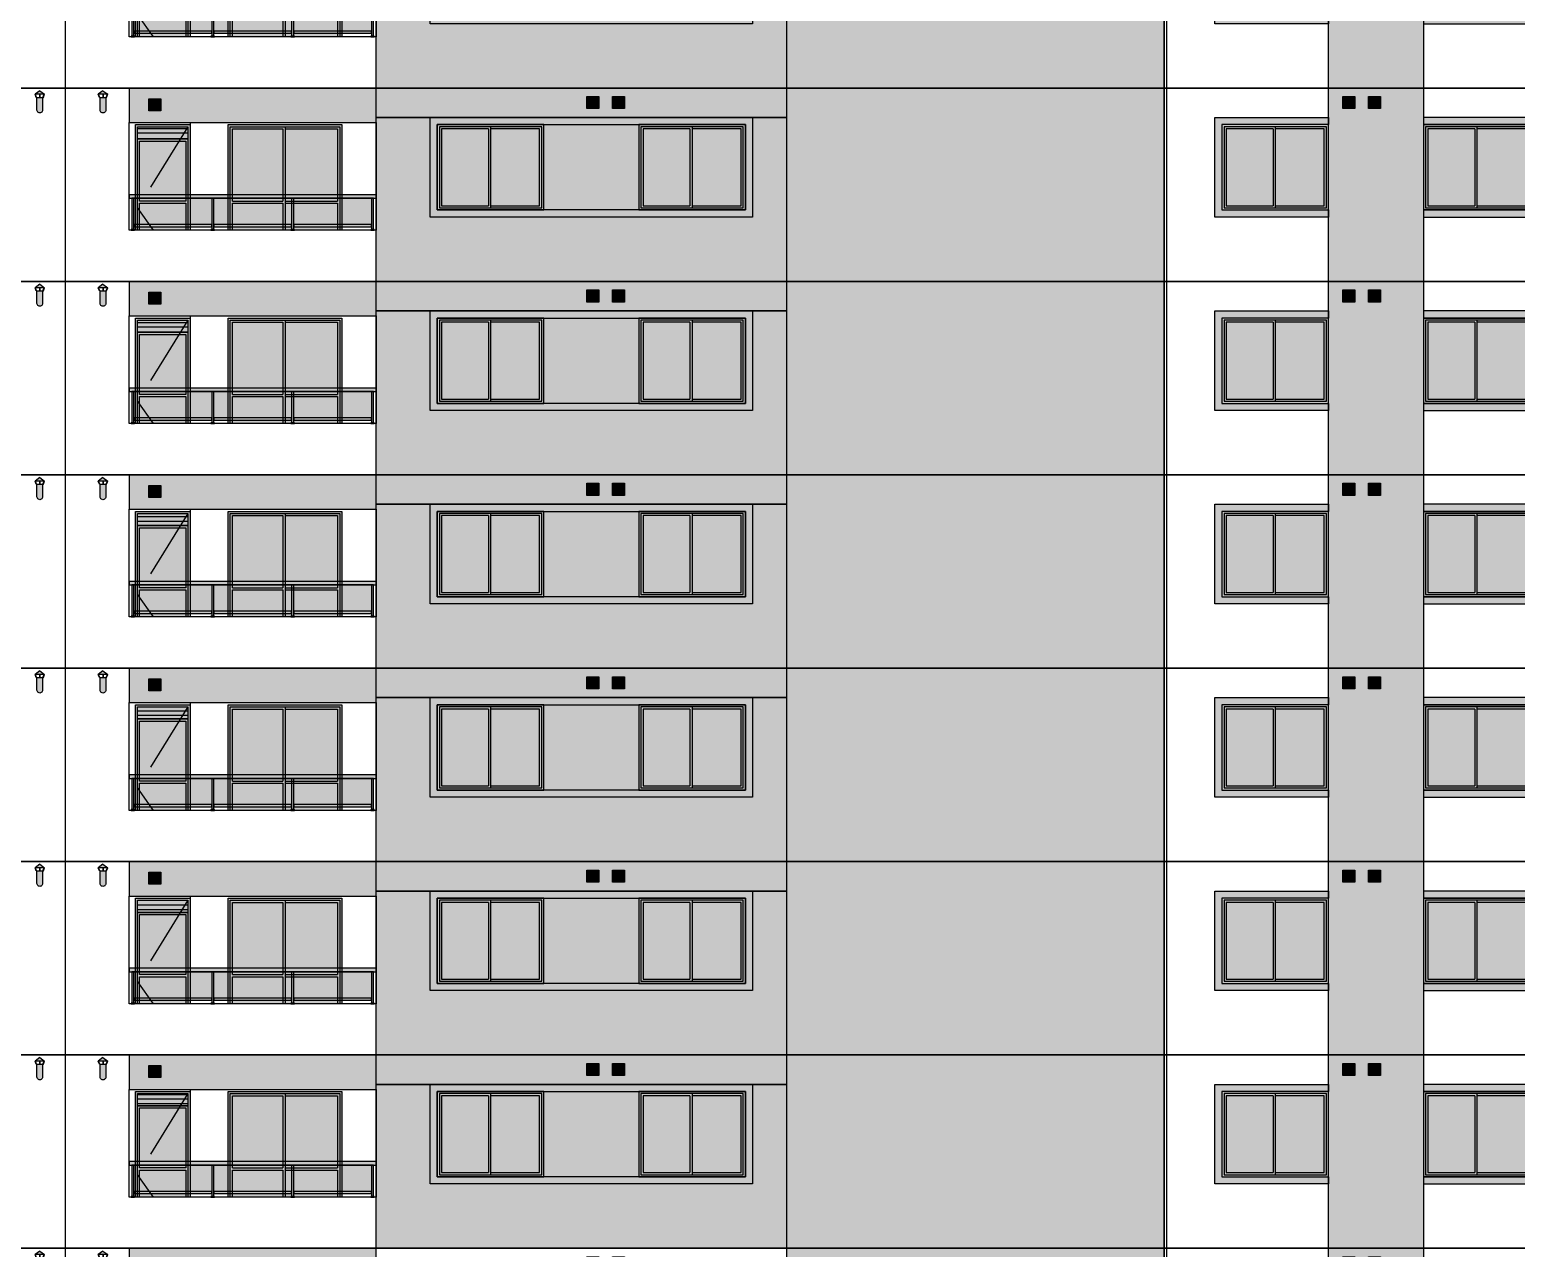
# Model space of a CAD drawing. Header units: metres. Extents: x -9138 to -7768, y 20 to 184.
# Drawn here: x -8591.45 to -8570.55, y 44.46 to 61.6 of the extents above; entities that cross this region are included whole.
import ezdxf
from ezdxf.xclip import XClip

# ---------------------------------------------------------------- set-up
doc = ezdxf.new("R2010")
doc.units = ezdxf.units.M
doc.header["$XCLIPFRAME"] = 0
doc.linetypes.add('CTE ELEV$0$DASHEDX2', pattern=[1.5, 1, -0.5])
for name, color, linetype in [('ARQ-DIM EMBASAM', 2, 'Continuous'), ('CTE ELEV$0$ARQ- FRISO', 7, 'Continuous'), ('CTE ELEV$0$ARQ-AUX', 7, 'Continuous'), ('CTE ELEV$0$ARQ-AUX1', 1, 'Continuous'), ('CTE ELEV$0$ARQ-AUX3', 3, 'Continuous'), ('CTE ELEV$0$ARQ-CAX', 1, 'Continuous'), ('CTE ELEV$0$ARQ-PRJ', 7, 'CTE ELEV$0$DASHEDX2')]:
    doc.layers.add(name, color=color, linetype=linetype)
for name, color, linetype, true_color in [('CTE ELEV$0$COR CASTANHA', 7, 'Continuous', 0x92725d), ('CTE ELEV$0$COR CINZA FECHADO', 7, 'Continuous', 0x56534e), ('CTE ELEV$0$COR PLATINA', 7, 'Continuous', 0xa1a6a3), ('CTE ELEV$0$COR-CAIX', 7, 'Continuous', 0x45494e)]:
    doc.layers.add(name, color=color, linetype=linetype, true_color=true_color)

# ---------------------------------------------------------------- blocks, each defined once
blk = doc.blocks.new('CTE ELEV$0$V P 160x220')
at = {"layer": 'CTE ELEV$0$COR-CAIX'}
h = blk.add_hatch(color=256, dxfattribs=at)
h.dxf.hatch_style = 1
h.paths.add_polyline_path([(0, 2.174999999999999), (1.600000000000001, 2.174999999999999), (1.600000000000001, 0), (0, 0)])
h = blk.add_hatch(color=254, dxfattribs=at)
h.dxf.hatch_style = 1
h.paths.add_polyline_path([(0.7699999999999996, 2.115000000000001), (0.06000000000000233, 2.115000000000001), (0.06000000000000233, 1.1), (0.7699999999999996, 1.1)])
h.paths.add_polyline_path([(1.539999999999999, 2.115000000000001), (0.8000000000000007, 2.115000000000001), (0.8000000000000007, 1.1), (1.539999999999999, 1.1)])
h.paths.add_polyline_path([(1.539999999999999, 1.07), (0.8000000000000007, 1.07), (0.8000000000000007, 0.05999999999999894), (1.539999999999999, 0.05999999999999894)])
h.paths.add_polyline_path([(0.7699999999999996, 1.07), (0.06000000000000227, 1.07), (0.06000000000000227, 0.05999999999999894), (0.7699999999999996, 0.05999999999999894)])
at = {"layer": 'CTE ELEV$0$ARQ-CAX'}
for p, q in [((0.06000000000000227, 1.1), (0.7699999999999996, 1.1)), ((0.06000000000000227, 1.07), (0.7699999999999996, 1.07)), ((0.8000000000000007, 1.1), (1.539999999999999, 1.1)), ((0.8000000000000007, 1.07), (1.539999999999999, 1.07))]:
    blk.add_line(p, q, dxfattribs=at)
for points in [[(0, 2.174999999999999), (1.600000000000001, 2.174999999999999), (1.600000000000001, 0), (0, 0)], [(0.03000000000000114, 2.145), (1.57, 2.145), (1.57, 0.02999999999999936), (0.03000000000000114, 0.02999999999999936)]]:
    blk.add_lwpolyline(points, close=True, dxfattribs=at)
for points in [[(0.06000000000000227, 1.1), (0.06000000000000227, 2.115000000000001), (0.7699999999999996, 2.115000000000001)], [(0.7699999999999996, 2.115000000000001), (0.7699999999999996, 1.1)], [(0.8000000000000007, 2.145), (0.8000000000000007, 0.02999999999999936)], [(0.8000000000000007, 2.115000000000001), (1.539999999999999, 2.115000000000001), (1.539999999999999, 1.1)], [(0.7699999999999996, 0.05999999999999872), (0.06000000000000227, 0.05999999999999872), (0.06000000000000227, 1.07)], [(0.7699999999999996, 1.07), (0.7699999999999996, 0.05999999999999872)], [(1.539999999999999, 1.07), (1.539999999999999, 0.05999999999999872), (0.8000000000000007, 0.05999999999999872)]]:
    blk.add_lwpolyline(points, dxfattribs=at)
blk = doc.blocks.new('CTE ELEV$0$V P 80x220')
at = {"layer": 'CTE ELEV$0$ARQ-CAX'}
h = blk.add_hatch(dxfattribs=at)
h.set_pattern_fill('LINE', scale=0.02)
h.set_pattern_definition([(0, (0.7400407849635293, 2.169163100299187), (0, 0.0635), [])])
h.paths.add_polyline_path([(0.7400407911631108, 2.144949789303585), (0.02999849440722019, 2.144949107169002), (0.02999848566307151, 1.999949036142695), (0.7400407824189621, 1.999949860329835)])
h.paths.add_polyline_path([(0.7100407453911117, 0.1999555789822711), (0.05999299462339636, 0.1999482358424149), (0.05999307376919205, 0.02994369828709864), (0.7100408245369074, 0.02995089937439843)])
at = {"layer": 'CTE ELEV$0$COR-CAIX'}
h = blk.add_hatch(color=256, dxfattribs=at)
h.dxf.hatch_style = 1
h.paths.add_polyline_path([(0.769999870483506, -5.273226992130731e-05), (0.7699998704832787, 2.17494789076183), (0, 2.174949215283748), (0, 0)])
h = blk.add_hatch(color=254, dxfattribs=at)
h.dxf.hatch_style = 1
h.paths.add_polyline_path([(0.710040784963784, 1.944950380256748), (0.154021862521787, 1.944951513194523), (0.6780285646396669, 1.099947808699445), (0.7100407849640114, 1.099947735842511)])
h.paths.add_polyline_path([(0.154021862521787, 1.944951513194523), (0.05999697641482271, 1.944951704778552), (0.05999697641482277, 1.099949215283749), (0.6780285646396669, 1.099947808699445)])
h.paths.add_polyline_path([(0.7100407849640114, 0.9576991504390304), (0.7100407849640114, 1.048325482775265), (0.6966322975776743, 1.069947766359305), (0.05993953487359249, 1.069949215403971), (0.05998606635262183, 0.2299508745778374), (0.1932827310059605, 0.229950911856728)])
h.paths.add_polyline_path([(0.7100407849640114, 0.9576991504390303), (0.1932827310059605, 0.229950911856728), (0.7100407849640114, 0.2299510563777274)], flags=17)
at = {"layer": 'CTE ELEV$0$ARQ-CAX'}
for points in [[(0.769999870483506, -5.273226992130731e-05), (0.7699998704832787, 2.17494789076183), (0, 2.174949215283748), (0, 0)], [(0.7400407849635293, 2.144949539136251), (0.02999848820763873, 2.144949357336332), (0.02999848820763873, 1.97494935733632), (0.7400407849635293, 1.97494953913621)]]:
    blk.add_lwpolyline(points, close=True, dxfattribs=at)
for points in [[(0.7400407849642114, -5.273226992130731e-05), (0.7400407849637567, 1.974948785975349), (0.02999848820763873, 1.97495011049721), (0.02999848820763873, -1.51183053276327e-06)], [(0.7100407849640114, 1.09994789088231), (0.710040784963784, 1.944950380256748), (0.05999697641482271, 1.944951704778552), (0.05999697641482271, 1.099949215283749)], [(0.05993953487359249, 1.069949215403971), (0.05999880462081819, -3.650254399190089e-06)], [(0.7100407849640114, 1.069947735843021), (0.05993953487359249, 1.069949215403971)], [(0.05999697641482271, 1.099949215283749), (0.7100407849640114, 1.099947735842511)], [(0.7100407849640114, -4.910019444537284e-05), (0.7100407849640114, 1.06994789088211)], [(0.7100407849640114, 0.2299510563777272), (0.05998535251274006, 0.2299508745776375)], [(0.05998718681644277, 0.199951817210744), (0.7100407849640114, 0.1999519990106631)], [(0.059996972974659, 0.02995194118949485), (0.7100407849640114, 0.02994632509731332)], [(0, -5.078471625097336e-05), (0.769999870483506, -5.273226992130731e-05)]]:
    blk.add_lwpolyline(points, dxfattribs=at)
at = {"layer": 'CTE ELEV$0$ARQ-PRJ'}
blk.add_lwpolyline([(0.02999848820763873, 2.144949357336332), (0.7400407849639841, 0.9999480268527137), (0.02996351943511399, -5.086099804429978e-05)], dxfattribs=at)
blk = doc.blocks.new('CTE ELEV$0$V J 150x120')
at = {"layer": 'CTE ELEV$0$COR-CAIX'}
h = blk.add_hatch(color=256, dxfattribs=at)
h.dxf.hatch_style = 1
h.paths.add_polyline_path([(1.499999999999773, 1.19999999496485), (0, 1.19999999496485), (0, 0), (1.499999999999773, 0)])
h = blk.add_hatch(color=254, dxfattribs=at)
h.dxf.hatch_style = 1
h.paths.add_polyline_path([(0.7200000000000273, 1.139999994964848), (0.05999999999994543, 1.139999994964848), (0.05999999999994543, 0.06000000000000227), (0.7200000000000273, 0.06000000000000227)])
h.paths.add_polyline_path([(0.75, 0.06000000000000233), (1.439999999999827, 0.06000000000000222), (1.439999999999827, 1.139999994964848), (0.75, 1.139999994964848)])
for points in [[(1.499999999999773, 1.19999999496485), (0, 1.19999999496485), (0, 0), (1.499999999999773, 0)], [(1.470000000000027, 1.169999994964849), (0.02999999999974534, 1.169999994964849), (0.02999999999974534, 0.03000000000000114), (1.470000000000027, 0.03000000000000114)]]:
    blk.add_lwpolyline(points, close=True)
for points in [[(0.7200000000000273, 1.139999994964848), (0.05999999999994543, 1.139999994964848), (0.05999999999994543, 0.06000000000000227), (0.7200000000000273, 0.06000000000000227)], [(0.7200000000000273, 1.139999994964848), (0.7200000000000273, 0.06000000000000227)], [(0.75, 1.169999994964849), (0.75, 0.03000000000000114)], [(0.75, 0.06000000000000227), (1.439999999999827, 0.06000000000000227), (1.439999999999827, 1.139999994964848), (0.75, 1.139999994964848)]]:
    blk.add_lwpolyline(points)
blk = doc.blocks.new('CTE ELEV$0$v grd 3.47')
at = {"layer": 'CTE ELEV$0$COR-CAIX'}
h = blk.add_hatch(color=256, dxfattribs=at)
h.dxf.hatch_style = 1
h.paths.add_polyline_path([(-3.470051764252201, 0.4500000000001722), (7.124338452513257e-09, 0.4500000000001722), (0, 0.4999997341064386), (-3.470051771376539, 0.5000000000001705)])
h.paths.add_polyline_path([(-3.405051778488864, 0.4500000073565988), (-3.43505177137654, 0.4500000073565988), (-3.43505177137654, 0.01000002206945017), (-3.405051778488863, 0.01000002206945017)])
h.paths.add_polyline_path([(-2.321701183288468, 0.01000001471300476), (-2.271701183288468, 0.01000001471300476), (-2.271701183288468, 1.471300475897053e-08), (-2.321701183288468, 1.471300475897053e-08)])
h.paths.add_polyline_path([(-1.198350591644234, 0.0100000073565592), (-1.148350591644234, 0.0100000073565592), (-1.148350591644234, 7.356559195148549e-09), (-1.198350591644234, 7.356559195148549e-09)])
h.paths.add_polyline_path([(-1.158350595200396, 0.07998857673925747), (-0.064999996443838, 0.07998857673925747), (-0.064999996443838, 0.04998857673925811), (-1.158350595200396, 0.04998857673925811)])
h.paths.add_polyline_path([(-2.28170118684463, 0.07998859145210885), (-1.188350588088072, 0.0799885914521089), (-1.188350588088072, 0.04998859145210954), (-2.28170118684463, 0.04998859145210949)])
h.paths.add_polyline_path([(-1.188350588088072, 0.4499999926437077), (-1.158350595200396, 0.4499999926437077), (-1.158350595200396, 0.01000000735655917), (-1.188350588088072, 0.01000000735655922)])
h.paths.add_polyline_path([(-2.311701179732306, 0.4500000000001533), (-2.28170118684463, 0.4500000000001533), (-2.28170118684463, 0.01000001471300479), (-2.311701179732306, 0.01000001471300473)])
h.paths.add_polyline_path([(-3.405051778488863, 0.07998859145210874), (-2.311701179732306, 0.07998859145210879), (-2.311701179732306, 0.04998859145210943), (-3.405051778488863, 0.04998859145210938)])
h.paths.add_polyline_path([(-3.445051774932701, 0.01000002206945027), (-3.395051774932702, 0.01000002206945027), (-3.395051774932702, 2.206945026728135e-08), (-3.445051774932701, 2.206945026728135e-08)])
h.paths.add_polyline_path([(-0.07499999999999998, 0.01000000000011369), (-0.02499999999999999, 0.01000000000011369), (-0.02499999999999999, 1.13686837721616e-13), (-0.07499999999999998, 1.13686837721616e-13)])
h.paths.add_polyline_path([(-0.06499999644383839, 0.4499999852872622), (-0.03500000355616242, 0.4499999852872622), (-0.03500000355616198, 0.01000000000011366), (-0.06499999644383794, 0.01000000000011371)])
at = {"layer": 'CTE ELEV$0$COR-CAIX', "transparency": 33554610}
h = blk.add_hatch(color=254, dxfattribs=at)
h.dxf.hatch_style = 1
h.paths.add_polyline_path([(-2.311701179732306, 0.07998859145210879), (-2.311701179732306, 0.4500000000983832), (-3.405051778488864, 0.4500000072583689), (-3.405051778488863, 0.07998859145210874)])
h.paths.add_polyline_path([(-1.188350588088072, 0.0799885914521089), (-1.188350588088072, 0.4499999927419376), (-2.28170118684463, 0.4499999999019233), (-2.28170118684463, 0.07998859145210885)])
h.paths.add_polyline_path([(-1.158350595200396, 0.07998857673925747), (-0.06499999644383747, 0.07998857673925747), (-0.06499999644383836, 0.4499999853854922), (-1.158350595200396, 0.4499999925454778)])
at = {"ltscale": 0.05}
blk.add_lwpolyline([(0, 0.4999997341064386), (7.124338452513257e-09, 0.4500000000001722), (-3.470051764252201, 0.4500000000001722), (-3.470051771376539, 0.5000000000001705)], close=True, dxfattribs=at)
for points in [[(-3.43505177137654, 0.4500000073565988), (-3.405051778488864, 0.4500000073565988), (-3.405051778488863, 0.0100000220694503), (-3.43505177137654, 0.01000002206945024)], [(-2.311701179732306, 0.4500000000001533), (-2.28170118684463, 0.4500000000001533), (-2.28170118684463, 0.01000001471300479), (-2.311701179732306, 0.01000001471300473)], [(-1.188350588088072, 0.4499999926437077), (-1.158350595200396, 0.4499999926437077), (-1.158350595200396, 0.01000000735655917), (-1.188350588088072, 0.01000000735655922)], [(-0.06499999644383839, 0.4499999852872622), (-0.03500000355616242, 0.4499999852872622), (-0.03500000355616198, 0.01000000000011366), (-0.06499999644383794, 0.01000000000011371)], [(-3.445051774932701, 0.01000002206945027), (-3.395051774932702, 0.01000002206945027), (-3.395051774932702, 2.206945026728135e-08), (-3.445051774932701, 2.206945026728135e-08)], [(-3.405051778488863, 0.07998859145210874), (-2.311701179732306, 0.07998859145210879), (-2.311701179732306, 0.04998859145210943), (-3.405051778488863, 0.04998859145210938)], [(-2.321701183288468, 0.01000001471300476), (-2.271701183288468, 0.01000001471300476), (-2.271701183288468, 1.471300475897053e-08), (-2.321701183288468, 1.471300475897053e-08)], [(-2.28170118684463, 0.07998859145210885), (-1.188350588088072, 0.0799885914521089), (-1.188350588088072, 0.04998859145210954), (-2.28170118684463, 0.04998859145210949)], [(-1.198350591644234, 0.0100000073565592), (-1.148350591644234, 0.0100000073565592), (-1.148350591644234, 7.356559195148549e-09), (-1.198350591644234, 7.356559195148549e-09)], [(-1.158350595200396, 0.07998857673925747), (-0.064999996443838, 0.07998857673925747), (-0.064999996443838, 0.04998857673925811), (-1.158350595200396, 0.04998857673925811)], [(-0.07499999999999998, 0.01000000000011369), (-0.02499999999999999, 0.01000000000011369), (-0.02499999999999999, 1.13686837721616e-13), (-0.07499999999999998, 1.13686837721616e-13)]]:
    blk.add_lwpolyline(points, close=True)
blk.add_lwpolyline([(-3.420051774932702, 0.4500000073565988), (-0.05000000000000041, 0.4499999852872622)])
blk = doc.blocks.new('CTE ELEV$0$vp vento kit')
at = {"layer": 'CTE ELEV$0$ARQ-CAX', "transparency": 33554687}
h = blk.add_hatch(dxfattribs=at)
h.set_pattern_fill('LINE', scale=0.01)
h.set_pattern_definition([(0, (8794.04868885521, -68.7271093550549), (0, 0.03175), [])])
h.paths.add_polyline_path([(-0.1599999999998545, 0.1599999999999966), (-0.01000000000021828, 0.1599999999999966), (-0.01000000000021828, 0.01000000000000512), (-0.1599999999998545, 0.01000000000000512)])
at = {"layer": 'CTE ELEV$0$COR-CAIX', "transparency": 33554687}
h = blk.add_hatch(color=256, dxfattribs=at)
h.dxf.hatch_style = 1
h.paths.add_polyline_path([(-0.1700000000000728, 0.1700000000000017), (0, 0.1700000000000017), (0, 0), (-0.1700000000000728, 0)])
at = {"layer": 'CTE ELEV$0$ARQ-CAX'}
for points in [[(-0.1700000000000728, 0.1700000000000017), (0, 0.1700000000000017), (0, 0), (-0.1700000000000728, 0)], [(-0.1599999999998545, 0.1599999999999966), (-0.01000000000021828, 0.1599999999999966), (-0.01000000000021828, 0.01000000000000512), (-0.1599999999998545, 0.01000000000000512)]]:
    blk.add_lwpolyline(points, close=True, dxfattribs=at)
blk = doc.blocks.new('CTE ELEV$0$V FR CHAPEU CHINES')
at = {"layer": 'CTE ELEV$0$ARQ-AUX'}
h = blk.add_hatch(color=8, dxfattribs=at)
h.dxf.hatch_style = 1
h.paths.add_polyline_path([(-0.009999999999990902, 0.2615019417494653), (-0.07699999999999818, 0.2115019417495107), (0.05700000000001637, 0.2115019417495107)])
h.paths.add_polyline_path([(0.03000000000001136, 0.1674075048937669), (-0.05000000000001138, 0.1674075048937669), (-0.05000000000001138, -0.01000000050763281, 1), (0.03000000000001136, -0.009999999697330952)])
h.paths.add_polyline_path([(-0.007499999999993179, 0.2115019417495107), (-0.01249999999998863, 0.2115019417495107), (-0.01249999999998863, 0.1674075048937669), (-0.007499999999993179, 0.1674075048937669)])
h.paths.add_polyline_path([(-0.07164127316178792, 0.2115019417495107), (-0.07699999999999818, 0.2115019417495107), (-0.0600000000000023, 0.1674075048937669), (-0.05464127316179203, 0.1674075048937669)])
h.paths.add_polyline_path([(0.05700000000001637, 0.2115019417495107), (0.05164127316180611, 0.2115019417495107), (0.03464127316181022, 0.1674075048937669), (0.04000000000002048, 0.1674075048937669)])
at = {"layer": 'CTE ELEV$0$ARQ-CAX'}
for p, q in [((0.04000000000002048, 0.1674075048937669), (-0.06000000000000229, 0.1674075048937669)), ((-0.05000000000001138, 0.1674075048937669), (-0.05000000000001137, -0.0100000016205469)), ((0.03000000000001137, -0.0100000016205469), (0.03000000000001136, 0.1674075048937669))]:
    blk.add_line(p, q, dxfattribs=at)
for points in [[(-0.009999999999990905, 0.2615019417494653), (-0.07699999999999818, 0.2115019417495107)], [(-0.06000000000000227, 0.1674075048937669), (-0.07699999999999818, 0.2115019417495107)], [(-0.05464127316179201, 0.1674075048937669), (-0.07164127316178792, 0.2115019417495107)], [(-0.009999999999990905, 0.2615019417494653), (0.05700000000001637, 0.2115019417495107)], [(0.0346412731618102, 0.1674075048937669), (0.05164127316180611, 0.2115019417495107)], [(0.04000000000002046, 0.1674075048937669), (0.05700000000001637, 0.2115019417495107)]]:
    blk.add_lwpolyline(points, dxfattribs=at)
at = {"layer": 'CTE ELEV$0$ARQ-CAX', "elevation": -0.0066782737750034}
for points in [[(-0.07699999999999818, 0.2115019417495107), (0.05700000000001637, 0.2115019417495107)], [(-0.01249999999998863, 0.2115019417495107), (-0.01249999999998863, 0.1674075048937669)], [(-0.007499999999993179, 0.2115019417495107), (-0.007499999999993179, 0.1674075048937669)]]:
    blk.add_lwpolyline(points, dxfattribs=at)
at = {"layer": 'CTE ELEV$0$ARQ-CAX'}
blk.add_arc((-0.009999999999999998, -0.01000000050763281), 0.04000000000001138, 179.999998405868, 2.321343878276061e-06, dxfattribs=at)
blk = doc.blocks.new('CTE ELEV$0$elev 1 tipo')
h = blk.add_hatch(color=256)
h.dxf.hatch_style = 1
h.paths.add_polyline_path([(11.98998904528707, 2.23499988263579), (15.45998748365128, 2.23499988263579), (15.45998748365128, 2.720000000019255), (11.98998904528707, 2.720000000019255)])
at = {"layer": 'CTE ELEV$0$COR CINZA FECHADO', "transparency": 33554687}
h = blk.add_hatch(color=256, dxfattribs=at)
h.dxf.hatch_style = 1
h.paths.add_polyline_path([(21.23000812437749, 0), (26.5449821461807, 0), (26.5449821461807, 2.720000000000027), (21.23000812437749, 2.720000000000027)])
at = {"layer": 'CTE ELEV$0$COR CINZA FECHADO'}
h = blk.add_hatch(color=256, dxfattribs=at)
h.dxf.hatch_style = 1
h.paths.add_polyline_path([(30.18994957569339, 2.720000000000027), (28.85526986614605, 2.720000000000027), (28.85526986614605, 0), (30.18994957569339, 0)])
h = blk.add_hatch(color=256, dxfattribs=at)
h.dxf.hatch_style = 1
h.paths.add_polyline_path([(20.75466704690371, 2.304999999999993), (16.21998732197608, 2.304999999999993), (16.21998732197608, 0.9050000050351485), (20.75466704690371, 0.9050000050351485)])
h.paths.add_polyline_path([(16.31998732197644, 1.005000005035143), (16.31998732197644, 2.204999999999998), (17.81998732197644, 2.204999999999998), (20.65466704690334, 2.204999999999998), (20.65466704690334, 1.005000005035143), (19.15466704690334, 1.005000005035143)], flags=16)
h.paths.add_polyline_path([(17.78998732197579, 1.035000005035144), (16.3499873219771, 1.035000005035144), (16.3499873219771, 2.174999999999997), (17.78998732197579, 2.174999999999997)], flags=0)
h.paths.add_polyline_path([(17.75998732197695, 1.065000005035145), (17.06998732197644, 1.065000005035145), (17.06998732197644, 2.144999999999996), (17.75998732197695, 2.144999999999996)], flags=0)
h.paths.add_polyline_path([(19.18466704690218, 1.035000005035144), (19.18466704690218, 2.174999999999997), (20.62466704690269, 2.174999999999997), (20.62466704690269, 1.035000005035144)], flags=0)
h.paths.add_polyline_path([(19.21466704690283, 1.065000005035145), (19.21466704690283, 2.144999999999996), (19.87466704690269, 2.144999999999996), (19.87466704690269, 1.065000005035145)], flags=0)
h.paths.add_polyline_path([(17.03998732197579, 1.065000005035145), (16.37998732197593, 1.065000005035145), (16.37998732197593, 2.144999999999996), (17.03998732197579, 2.144999999999996)], flags=0)
h.paths.add_polyline_path([(19.90466704690334, 2.144999999999996), (20.59466704690385, 2.144999999999996), (20.59466704690385, 1.065000005035145), (19.90466704690334, 1.065000005035145)], flags=0)
h.paths.add_polyline_path([(19.15466704690334, 2.204999999999998), (17.81998732197644, 2.204999999999998), (17.81998732197644, 1.005000005035143), (19.15466704690334, 1.005000005035143)], flags=0)
h = blk.add_hatch(color=256, dxfattribs=at)
h.dxf.hatch_style = 1
h.paths.add_polyline_path([(28.85526986614605, 2.304999999999993), (27.25526986614568, 2.304999999999993), (27.25526986614568, 2.204999999999998), (27.25526986614568, 0.9050000050351485), (27.35526986614605, 0.9050000050351485), (28.85526986614605, 0.9050000050351485), (28.85526986614605, 1.005000005035143), (27.35526986614605, 1.005000005035143), (27.35526986614605, 2.204999999999998), (28.85526986614605, 2.204999999999998)])
h = blk.add_hatch(color=256, dxfattribs=at)
h.dxf.hatch_style = 1
h.paths.add_polyline_path([(31.78994957569375, 2.304999999999993), (30.18994957569339, 2.304999999999993), (30.18994957569339, 2.204999999999998), (31.68994957569339, 2.204999999999998), (31.68994957569339, 1.005000005035143), (30.18994957569339, 1.005000005035143), (30.18994957569339, 0.9050000050351485), (31.68994957569339, 0.9050000050351485), (31.78994957569375, 0.9050000050351485), (31.78994957569375, 2.204999999999998)])
h = blk.add_hatch(color=256, dxfattribs=at)
h.dxf.hatch_style = 1
h.paths.add_polyline_path([(19.15466704690334, 2.204999999999998), (17.81998732197644, 2.204999999999998), (17.81998732197644, 1.005000005035143), (19.15466704690334, 1.005000005035143)])
at = {"layer": 'CTE ELEV$0$COR PLATINA', "transparency": 33554687}
h = blk.add_hatch(color=256, dxfattribs=at)
h.dxf.hatch_style = 1
h.paths.add_polyline_path([(15.45998748365128, 2.304999999999993), (21.23000812437749, 2.304999999999993), (21.23000812437749, 0), (15.45998748365128, 0)])
blk.add_lwpolyline([(11.98998904528707, 2.23499988263579), (15.45998748365128, 2.23499988263579), (15.45998748365128, 2.720000000019255), (11.98998904528707, 2.720000000019255)], close=True)
at = {"layer": 'CTE ELEV$0$ARQ- FRISO', "elevation": 9.896849528761792e-06}
blk.add_lwpolyline([(0, 2.720000000000027), (58.14994658083924, 2.720000000000027)], dxfattribs=at)
at = {"layer": 'CTE ELEV$0$ARQ- FRISO'}
blk.add_lwpolyline([(58.14994658083924, 0), (0, 0)], dxfattribs=at)
at = {"layer": 'CTE ELEV$0$ARQ-AUX1', "elevation": 3.963675300280975e-06}
blk.add_lwpolyline([(12.8499972173704, 0.7199998826357756), (12.8499972173704, 2.23499988263579)], dxfattribs=at)
at = {"layer": 'CTE ELEV$0$ARQ-AUX3'}
for p, q in [((11.09004448481937, 2.720000000000027, 9.896849528761792e-06), (11.09004448481937, 0)), ((26.5449821461807, 2.720000000000027, 1.26013688051205e-06), (26.5449821461807, 0, -8.636712648249742e-06)), ((26.57498214618136, 2.720000000000027, 5.578493204414869e-06), (26.57498214618136, 0, -4.318356324346909e-06))]:
    blk.add_line(p, q, dxfattribs=at)
blk.add_lwpolyline([(11.98998904528707, 2.23499988263579), (15.45998748365309, 2.23499988263579), (15.45998748365309, 0.7199998826357756), (11.98998904528707, 0.7199998826357756)], close=True, dxfattribs=at)
at = {"layer": 'CTE ELEV$0$COR CINZA FECHADO', "elevation": -0.000133515348612653}
blk.add_lwpolyline([(21.23000812437749, 0), (26.5449821461807, 0), (26.5449821461807, 2.720000000000027), (21.23000812437749, 2.720000000000027)], close=True, dxfattribs=at)
at = {"layer": 'CTE ELEV$0$COR CINZA FECHADO'}
for points in [[(28.85526986614605, 2.720000000000027), (30.18994957569339, 2.720000000000027), (30.18994957569339, 0), (28.85526986614605, 0)], [(16.21998732197608, 2.304999999999993), (20.75466704690371, 2.304999999999993), (20.75466704690371, 0.9050000050351485), (16.21998732197608, 0.9050000050351485)], [(28.85526986614605, 2.204999999999998), (27.35526986614605, 2.204999999999998), (27.35526986614605, 1.005000005035143), (28.85526986614605, 1.005000005035143), (28.85526986614605, 0.9050000050351485), (27.35526986614605, 0.9050000050351485), (27.25526986614568, 0.9050000050351485), (27.25526986614568, 2.204999999999998), (27.25526986614568, 2.304999999999993), (28.85526986614605, 2.304999999999993)], [(30.18994957569339, 2.204999999999998), (31.68994957569339, 2.204999999999998), (31.68994957569339, 1.005000005035143), (30.18994957569339, 1.005000005035143), (30.18994957569339, 0.9050000050351485), (31.68994957569339, 0.9050000050351485), (31.78994957569375, 0.9050000050351485), (31.78994957569375, 2.204999999999998), (31.78994957569375, 2.304999999999993), (30.18994957569339, 2.304999999999993)], [(16.31998732197644, 2.204999999999998), (20.65466704690334, 2.204999999999998), (20.65466704690334, 1.005000005035143), (16.31998732197644, 1.005000005035143)]]:
    blk.add_lwpolyline(points, close=True, dxfattribs=at)
at = {"layer": 'CTE ELEV$0$COR PLATINA'}
blk.add_lwpolyline([(15.45998748365128, 2.304999999999993), (21.23000812437749, 2.304999999999993), (21.23000812437749, 0), (15.45998748365128, 0)], close=True, dxfattribs=at)
at = {"layer": 'CTE ELEV$0$ARQ-AUX1', "xscale": -1}
for p in [(10.72124155611891, 2.419999883143532, 2.698700925578885e-05), (11.60958777501583, 2.419999883143532, 2.698700925578885e-05)]:
    blk.add_blockref('CTE ELEV$0$V FR CHAPEU CHINES', p, dxfattribs=at)
at = {"layer": 'CTE ELEV$0$ARQ-AUX3', "xscale": -1}
blk.add_blockref('CTE ELEV$0$v grd 3.47', (11.98998904528707, 0.7199998605663325, -1.260038885885826e-05), dxfattribs=at)
at = {"layer": 'CTE ELEV$0$ARQ-CAX'}
for name, p in [('CTE ELEV$0$vp vento kit', (12.4349890452886, 2.399999882635896, 2.698700925578885e-05)), ('CTE ELEV$0$vp vento kit', (18.59491082958084, 2.430000000000021, 9.896849528761778e-06)), ('CTE ELEV$0$vp vento kit', (18.95443111782697, 2.429942601720725, 5.578493130487474e-06)), ('CTE ELEV$0$vp vento kit', (29.22563835676374, 2.430000000000021, 9.896849528761778e-06)), ('CTE ELEV$0$vp vento kit', (29.58515864500987, 2.430057398279317, 1.421520592703608e-05)), ('CTE ELEV$0$V J 150x120', (16.31998732197644, 1.005000005035143)), ('CTE ELEV$0$V J 150x120', (19.15466704690334, 1.005000005035143)), ('CTE ELEV$0$V J 150x120', (27.35526986614605, 1.005000005035143)), ('CTE ELEV$0$V J 150x120', (30.18994957569339, 1.005000005035143))]:
    blk.add_blockref(name, p, dxfattribs=at)
ref = blk.add_blockref('CTE ELEV$0$V P 80x220', (12.84499563220379, 0.03005210923817003), dxfattribs=dict(at, xscale=-1))
XClip(ref).set_block_clipping_path([(-0.17631134214025224, 0.6899477733976109), (0.8362995515677625, 2.270731512646572)])
ref = blk.add_blockref('CTE ELEV$0$V P 160x220', (13.37999645205491, 0.03000132452191906), dxfattribs=at)
XClip(ref).set_block_clipping_path([(0, 0.6899985581138601), (1.6000000000000014, 2.1999999999999993)])
blk = doc.blocks.new('CTE ELEV$0$cor fachada 1')
at = {"layer": 'CTE ELEV$0$COR PLATINA', "transparency": 33554687}
h = blk.add_hatch(color=256, dxfattribs=at)
h.dxf.hatch_style = 1
h.paths.add_polyline_path([(-20.55996036144643, -24.48000143391824), (-14.78993972072021, -24.48000143391824), (-14.78993972072021, -24.8950014339375), (-20.55996036144643, -24.8950014339375)])
h = blk.add_hatch(color=256, dxfattribs=at)
h.dxf.hatch_style = 1
h.paths.add_polyline_path([(-20.55996036144643, -27.20000143391827), (-14.78993972072021, -27.20000143391827), (-14.78993972072021, -27.61500143393753), (-20.55996036144643, -27.61500143393753)])
h = blk.add_hatch(color=256, dxfattribs=at)
h.dxf.hatch_style = 1
h.paths.add_polyline_path([(-20.55996036144643, -29.92000143391829), (-14.78993972072021, -29.92000143391829), (-14.78993972072021, -30.33500143393756), (-20.55996036144643, -30.33500143393756)])
h = blk.add_hatch(color=256, dxfattribs=at)
h.dxf.hatch_style = 1
h.paths.add_polyline_path([(-20.55996036144643, -32.64000143391832), (-14.78993972072021, -32.64000143391832), (-14.78993972072021, -33.05500143393758), (-20.55996036144643, -33.05500143393758)])
h = blk.add_hatch(color=256, dxfattribs=at)
h.dxf.hatch_style = 1
h.paths.add_polyline_path([(-20.55996036144643, -35.36000143391836), (-14.78993972072021, -35.36000143391836), (-14.78993972072021, -35.77500143393762), (-20.55996036144643, -35.77500143393762)])
h = blk.add_hatch(color=256, dxfattribs=at)
h.dxf.hatch_style = 1
h.paths.add_polyline_path([(-20.55996036144643, -38.08000143391838), (-14.78993972072021, -38.08000143391838), (-14.78993972072021, -38.49500143393764), (-20.55996036144643, -38.49500143393764)])
at = {"layer": 'CTE ELEV$0$COR PLATINA'}
for points, elevation in [([(-20.55996036144643, -24.48000143391824), (-14.78993972072021, -24.48000143391824), (-14.78993972072021, -24.8950014339375), (-20.55996036144643, -24.8950014339375)], -5.109906554838689e-05), ([(-20.55996036144643, -27.20000143391827), (-14.78993972072021, -27.20000143391827), (-14.78993972072021, -27.61500143393753), (-20.55996036144643, -27.61500143393753)], -6.099591507714867e-05), ([(-20.55996036144643, -29.92000143391829), (-14.78993972072021, -29.92000143391829), (-14.78993972072021, -30.33500143393756), (-20.55996036144643, -30.33500143393756)], -7.089276460591046e-05), ([(-20.55996036144643, -32.64000143391832), (-14.78993972072021, -32.64000143391832), (-14.78993972072021, -33.05500143393758), (-20.55996036144643, -33.05500143393758)], -8.078961413467224e-05), ([(-20.55996036144643, -35.36000143391836), (-14.78993972072021, -35.36000143391836), (-14.78993972072021, -35.77500143393762), (-20.55996036144643, -35.77500143393762)], -9.068646366343401e-05), ([(-20.55996036144643, -38.08000143391838), (-14.78993972072021, -38.08000143391838), (-14.78993972072021, -38.49500143393764), (-20.55996036144643, -38.49500143393764)], -0.0001005833131921957)]:
    blk.add_lwpolyline(points, close=True, dxfattribs=dict(at, elevation=elevation))
blk = doc.blocks.new('CTE ELEV')
at = {"layer": 'CTE ELEV$0$COR CASTANHA'}
for p in [(-8602.040980170517, 60.78000386523532, 4.229145251266329e-05), (-8602.040980170517, 58.06000386523529, 3.239460298390151e-05), (-8602.040980170517, 55.34000386523526, 2.249775345513974e-05), (-8602.040980170517, 52.62000386523523, 1.260090392637796e-05), (-8602.040980170517, 49.90000386523521, 2.704054397616172e-06), (-8602.040980170517, 47.18000386523518, -7.192795131145613e-06), (-8602.040980170517, 44.46000386523515, -1.708964465990739e-05), (-8602.040980170517, 41.74000386523512, -2.698649418866918e-05)]:
    blk.add_blockref('CTE ELEV$0$elev 1 tipo', p, dxfattribs=at)
at = {"layer": 'CTE ELEV$0$COR CINZA FECHADO'}
blk.add_blockref('CTE ELEV$0$cor fachada 1', (-8566.02103232542, 85.26000386521633, -6.470606665036496e-06), dxfattribs=at)

msp = doc.modelspace()

# ---------------------------------------------------------------- block references
at = {"layer": 'ARQ-DIM EMBASAM'}
msp.add_blockref('CTE ELEV', (0, 0), dxfattribs=at)

doc.saveas('drawing.dxf')
